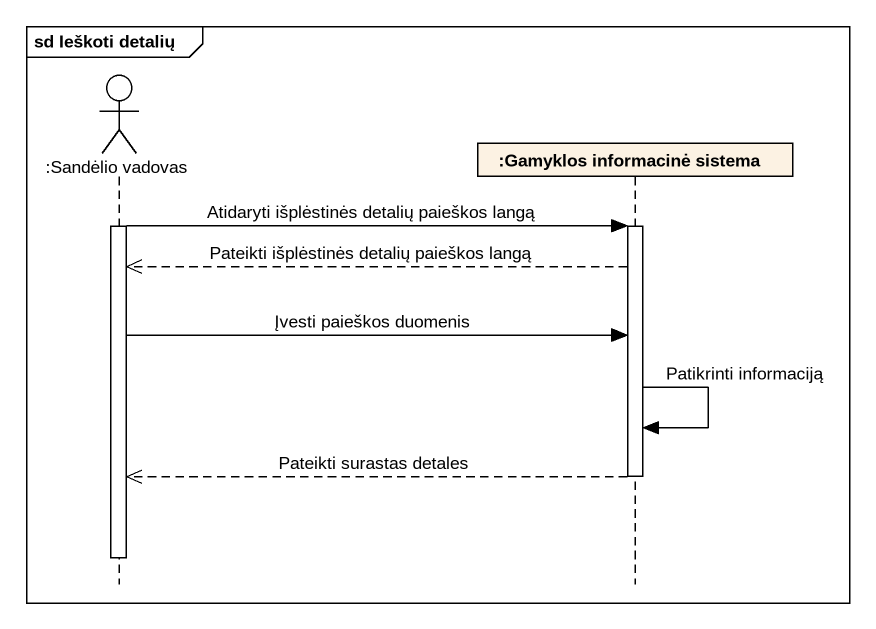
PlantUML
@startuml
mainframe sd Ieškoti detalių
hide footbox
actor ":Sandėlio vadovas" as Sandėlio_vadovas
participant ":Gamyklos informacinė sistema" as Gamyklos_informacinė_sistema

activate Sandėlio_vadovas
Sandėlio_vadovas -> Gamyklos_informacinė_sistema : Atidaryti išplėstinės detalių paieškos langą
activate Gamyklos_informacinė_sistema
Gamyklos_informacinė_sistema -->> Sandėlio_vadovas : Pateikti išplėstinės detalių paieškos langą
Sandėlio_vadovas -> Gamyklos_informacinė_sistema : Įvesti paieškos duomenis
Gamyklos_informacinė_sistema -> Gamyklos_informacinė_sistema : Patikrinti informaciją
Gamyklos_informacinė_sistema -->> Sandėlio_vadovas : Pateikti surastas detales
deactivate Gamyklos_informacinė_sistema
deactivate Sandėlio_vadovas
@enduml
